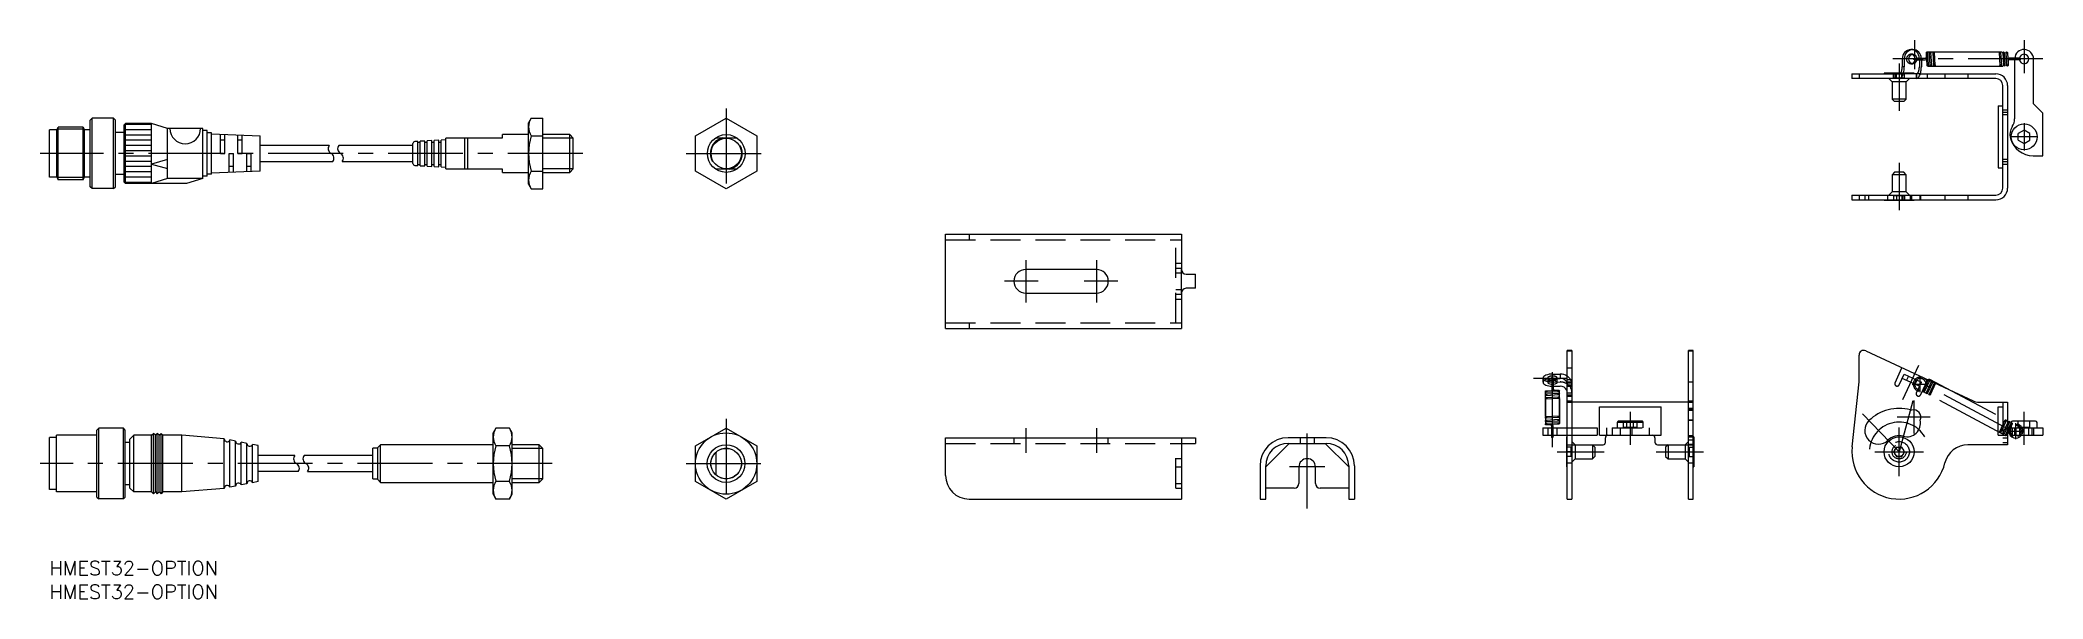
# Model space of a CAD drawing. Extents: x -2 to 423, y -8 to 110.
import ezdxf

# ---------------------------------------------------------------- set-up
doc = ezdxf.new("R2010")
doc.units = 0
doc.header["$LTSCALE"] = 0.5
for name, pattern in [('CENTER', [50.8, 31.75, -6.35, 6.35, -6.35]), ('DASHED', [19.05, 12.7, -6.35]), ('PHANTOM', [63.5, 31.75, -6.35, 6.35, -6.35, 6.35, -6.35])]:
    doc.linetypes.add(name, pattern=pattern)
for name, color, linetype in [('MSM_CENTER', 1, 'CENTER'), ('MSM_CONTINUOUS', 7, 'CONTINUOUS'), ('MSM_DASHED', 4, 'DASHED'), ('MSM_IMAGINARY', 6, 'PHANTOM'), ('MSM_NARROW', 5, 'CONTINUOUS'), ('MSM_PART_NUMBER', 7, 'CONTINUOUS')]:
    doc.layers.add(name, color=color, linetype=linetype)
doc.styles.get("Standard").update_dxf_attribs({"font": 'txt.shx', "height": 3, "bigfont": 'bigfont.shx'})

# ---------------------------------------------------------------- blocks, each defined once
blk = doc.blocks.new('*U20')
at = {"layer": 'MSM_PART_NUMBER'}
blk.add_text('HMEST32-OPTION', height=3, dxfattribs=at).set_placement((0, -3))
blk = doc.blocks.new('*U21')
at = {"layer": 'MSM_PART_NUMBER'}
blk.add_text('HMEST32-OPTION', height=3, dxfattribs=at).set_placement((0, -8))

msp = doc.modelspace()

# ---------------------------------------------------------------- linework, layer by layer
at = {"layer": 'MSM_CENTER'}
for p, q in [((422.68, 106.39), (390.85, 106.39)), ((395.42, 110.35), (395.42, 104.24)), ((418.68, 110.39), (418.68, 103.39)), ((392.18, 105.4), (392.18, 95.4)), ((143.5, 95.88), (143.5, 76.86)), ((421.56, 89.89), (415.79, 89.89)), ((418.68, 92.78), (418.68, 87.01)), ((113.07, 86.37), (-2, 86.37)), ((135, 86.37), (152, 86.37)), ((392.18, 84.38), (392.18, 74.38)), ((207, 63.8), (207, 54.8)), ((222, 63.8), (222, 54.8)), ((209.63, 59.3), (202.5, 59.3)), ((226.5, 59.3), (219.38, 59.3)), ((314.67, 38.8), (321.67, 38.8)), ((318.67, 24.16), (318.67, 41.64)), ((392.97, 34.26), (396.35, 41.51)), ((396.67, 35.8), (396.67, 39.2)), ((395.08, 33.98), (392.18, 23.16)), ((394.97, 37.5), (398.37, 37.5)), ((395.3, 34.03), (395.3, 27.03)), ((415.76, 27.76), (397.67, 37.36)), ((143.47, 30.17), (143.47, 11.16)), ((335.17, 31.66), (335.17, 24.66)), ((384.4, 31.22), (392.18, 23.16)), ((398.8, 30.53), (391.8, 30.53)), ((418.68, 24.66), (418.68, 31.66)), ((207, 28.16), (207, 22.96)), ((222, 28.16), (222, 22.96)), ((266.67, 11.16), (266.67, 28.16)), ((392.18, 17.99), (392.18, 28.34)), ((415.21, 27.56), (418.61, 27.56)), ((416.91, 25.86), (416.91, 29.26)), ((319.66, 23.16), (329.66, 23.16)), ((340.68, 23.16), (350.68, 23.16)), ((387, 23.16), (397.35, 23.16)), ((106.59, 20.67), (-2, 20.67)), ((134.97, 20.67), (151.97, 20.67)), ((270.42, 19.96), (262.92, 19.96))]:
    msp.add_line(p, q, dxfattribs=at)
msp.add_arc((392.18, 23.16), 6.3, 30.198, 178.802, dxfattribs=at)
at = {"layer": 'MSM_CONTINUOUS'}
for p, q in [((392.85, 106.39), (392.85, 104.74)), ((393.27, 106.39), (393.27, 104.74)), ((395.08, 108.39), (394.66, 108.39)), ((396.9, 106.24), (396.9, 104.74)), ((397.97, 107.73), (397.92, 106.73)), ((416.68, 106.24), (416.68, 93.71)), ((420.68, 96.89), (420.68, 106.39)), ((382.18, 103.24), (382.18, 102.24)), ((382.18, 103.24), (392.79, 103.24)), ((412.68, 102.24), (382.18, 102.24)), ((383.68, 103.24), (383.68, 102.24)), ((392.5, 103.4), (389, 103.4)), ((389, 103.4), (389, 103.24)), ((390, 102.24), (390.68, 101.57)), ((392.79, 103.24), (392.79, 102.24)), ((393.68, 101.57), (394.35, 102.24)), ((396.69, 103.24), (412.68, 103.24)), ((398.23, 102.24), (398.23, 103.24)), ((415.33, 106.05), (415.28, 105.05)), ((390.68, 101.57), (390.68, 97.9)), ((393.68, 101.57), (390.68, 101.57)), ((390.68, 97.9), (391.18, 97.4)), ((393.68, 97.9), (390.68, 97.9)), ((393.18, 97.4), (393.68, 97.9)), ((393.68, 97.9), (393.68, 101.57)), ((414.18, 79.04), (414.18, 100.74)), ((415.18, 100.74), (415.18, 79.04)), ((9.03, 93.82), (8.66, 93.45)), ((8.66, 79.29), (8.66, 93.45)), ((13.6, 93.82), (9.03, 93.82)), ((9.03, 78.92), (9.03, 93.82)), ((13.6, 78.92), (13.6, 93.82)), ((13.97, 93.45), (13.6, 93.82)), ((13.97, 79.29), (13.97, 93.45)), ((102.15, 93.88), (101.57, 92.87)), ((102.15, 93.88), (104.57, 93.88)), ((104.57, 78.86), (104.57, 93.88)), ((137, 90.12), (143.5, 93.88)), ((143.5, 93.88), (150, 90.12)), ((393.18, 97.4), (391.18, 97.4)), ((413.18, 96.44), (413.18, 83.34)), ((413.18, 96.44), (414.18, 96.44)), ((422.68, 94.89), (420.68, 96.89)), ((422.68, 85.89), (422.68, 94.89)), ((0, 81.34), (0, 91.4)), ((1.58, 91.4), (0, 91.4)), ((1.58, 91.4), (1.86, 91.96)), ((1.58, 81.34), (1.58, 91.4)), ((7.4, 91.49), (1.63, 91.49)), ((1.86, 80.78), (1.86, 91.96)), ((7.17, 91.96), (1.86, 91.96)), ((7.17, 91.96), (7.45, 91.4)), ((7.17, 80.78), (7.17, 91.96)), ((8.66, 91.4), (7.45, 91.4)), ((7.45, 81.34), (7.45, 91.4)), ((15.83, 90.79), (13.97, 90.79)), ((15.83, 92.42), (16.11, 92.7)), ((15.83, 80.32), (15.83, 92.42)), ((21.6, 92.7), (16.11, 92.7)), ((16.11, 80.04), (16.11, 92.7)), ((21.6, 92.52), (16.11, 92.52)), ((21.6, 91.4), (16.11, 91.4)), ((21.6, 90.28), (16.11, 90.28)), ((21.6, 80.04), (21.6, 92.7)), ((25.05, 91.68), (21.6, 92.7)), ((25.05, 81.06), (25.05, 91.68)), ((32.5, 91.68), (25.05, 91.68)), ((32.5, 81.06), (32.5, 91.68)), ((33.43, 91.21), (32.5, 91.21)), ((33.43, 81.53), (33.43, 91.21)), ((34.36, 90.75), (33.43, 90.75)), ((34.36, 81.99), (34.36, 90.75)), ((34.36, 90.51), (44.7, 90.09)), ((36.23, 86.37), (36.23, 90.44)), ((37.16, 86.37), (37.16, 90.4)), ((39.95, 86.37), (39.95, 90.29)), ((40.88, 86.37), (40.88, 90.25)), ((44.7, 82.64), (44.7, 90.09)), ((82.57, 89.18), (81.57, 89.13)), ((82.57, 83.56), (82.57, 89.18)), ((84.07, 89.27), (83.07, 89.21)), ((83.07, 83.53), (83.07, 89.21)), ((88.07, 89.62), (84.07, 89.62)), ((84.07, 83.12), (84.07, 89.62)), ((88.07, 89.67), (96.07, 89.67)), ((88.07, 83.07), (88.07, 89.67)), ((88.68, 83.07), (88.68, 89.67)), ((96.07, 89.67), (96.07, 90.37)), ((101.57, 90.37), (96.07, 90.37)), ((101.57, 79.87), (101.57, 92.87)), ((102.15, 90.12), (104.57, 90.12)), ((110.3, 90.37), (104.57, 90.37)), ((111.07, 89.6), (110.3, 90.37)), ((110.3, 82.37), (110.3, 90.37)), ((111.07, 83.14), (111.07, 89.6)), ((137, 82.62), (137, 90.12)), ((150, 90.12), (150, 82.62)), ((418.68, 91.34), (417.43, 90.61)), ((417.43, 89.17), (417.43, 90.61)), ((419.93, 90.61), (418.68, 91.34)), ((419.93, 89.17), (419.93, 90.61)), ((21.6, 89.16), (16.11, 89.16)), ((21.6, 88.05), (16.11, 88.05)), ((21.6, 86.93), (16.11, 86.93)), ((21.6, 85.81), (16.11, 85.81)), ((25.05, 85.07), (21.6, 84.13)), ((37.16, 89.16), (36.23, 89.16)), ((36.23, 86.37), (37.16, 86.37)), ((38.09, 82.38), (38.09, 86.37)), ((38.09, 86.37), (39.02, 86.37)), ((39.02, 82.41), (39.02, 86.37)), ((40.88, 89.16), (39.95, 89.16)), ((39.95, 86.37), (40.88, 86.37)), ((41.81, 86.37), (42.74, 86.37)), ((41.81, 82.53), (41.81, 86.37)), ((42.74, 82.57), (42.74, 86.37)), ((59.33, 88.07), (44.7, 88.07)), ((77.07, 88.07), (61.33, 88.07)), ((77.07, 84.25), (77.07, 88.49)), ((78.07, 88.93), (77.45, 88.89)), ((78.07, 83.81), (78.07, 88.93)), ((78.57, 88.67), (78.07, 88.67)), ((79.57, 89.01), (78.57, 88.96)), ((78.57, 83.78), (78.57, 88.96)), ((79.57, 83.73), (79.57, 89.01)), ((80.07, 88.67), (79.57, 88.67)), ((81.07, 89.1), (80.07, 89.04)), ((80.07, 83.7), (80.07, 89.04)), ((81.07, 83.64), (81.07, 89.1)), ((81.57, 88.67), (81.07, 88.67)), ((81.57, 83.61), (81.57, 89.13)), ((83.07, 88.67), (82.57, 88.67)), ((417.43, 89.17), (418.68, 88.45)), ((418.68, 88.45), (419.93, 89.17)), ((420.61, 85.89), (422.68, 85.89)), ((1.58, 81.34), (0, 81.34)), ((1.58, 81.34), (1.86, 80.78)), ((7.4, 81.25), (1.63, 81.25)), ((7.17, 80.78), (1.86, 80.78)), ((7.17, 80.78), (7.45, 81.34)), ((8.66, 81.34), (7.45, 81.34)), ((15.83, 81.95), (13.97, 81.95)), ((21.6, 84.69), (16.11, 84.69)), ((21.6, 83.58), (16.11, 83.58)), ((21.6, 82.46), (16.11, 82.46)), ((21.6, 81.34), (16.11, 81.34)), ((21.6, 84.13), (25.05, 83.2)), ((25.05, 81.06), (21.6, 80.04)), ((32.5, 81.06), (25.05, 81.06)), ((32.5, 81.06), (29.05, 80.04)), ((33.43, 81.53), (32.5, 81.53)), ((34.36, 81.99), (33.43, 81.99)), ((44.7, 82.64), (34.36, 82.23)), ((39.02, 83.58), (38.09, 83.58)), ((42.74, 83.58), (41.81, 83.58)), ((44.7, 84.67), (60.07, 84.67)), ((62.07, 84.67), (77.07, 84.67)), ((77.45, 83.85), (78.07, 83.81)), ((78.07, 84.07), (78.57, 84.07)), ((78.57, 83.78), (79.57, 83.73)), ((79.57, 84.07), (80.07, 84.07)), ((80.07, 83.7), (81.07, 83.64)), ((81.07, 84.07), (81.57, 84.07)), ((81.57, 83.61), (82.57, 83.56)), ((82.57, 84.07), (83.07, 84.07)), ((83.07, 83.53), (84.07, 83.47)), ((84.07, 83.12), (88.07, 83.12)), ((96.07, 83.07), (88.07, 83.07)), ((96.07, 82.37), (96.07, 83.07)), ((96.07, 82.37), (101.57, 82.37)), ((102.15, 82.62), (104.57, 82.62)), ((104.57, 82.37), (110.3, 82.37)), ((110.3, 82.37), (111.07, 83.14)), ((143.5, 78.86), (137, 82.62)), ((150, 82.62), (143.5, 78.86)), ((391.18, 82.38), (390.68, 81.88)), ((390.68, 81.88), (390.68, 78.22)), ((393.68, 81.88), (390.68, 81.88)), ((393.18, 82.38), (391.18, 82.38)), ((393.68, 81.88), (393.18, 82.38)), ((393.68, 78.22), (393.68, 81.88)), ((413.18, 83.34), (414.18, 83.34)), ((9.03, 78.92), (8.66, 79.29)), ((13.6, 78.92), (9.03, 78.92)), ((13.6, 78.92), (13.97, 79.29)), ((15.83, 80.32), (16.11, 80.04)), ((21.6, 80.22), (16.11, 80.22)), ((29.05, 80.04), (16.11, 80.04)), ((101.57, 79.87), (102.15, 78.86)), ((102.15, 78.86), (104.57, 78.86)), ((382.18, 77.54), (382.18, 76.54)), ((382.18, 77.54), (412.68, 77.54)), ((382.18, 76.54), (412.68, 76.54)), ((383.68, 77.54), (383.68, 76.54)), ((389, 76.54), (389, 76.38)), ((390.68, 78.22), (390, 77.54)), ((393.68, 78.22), (390.68, 78.22)), ((394.35, 77.54), (393.68, 78.22)), ((395.35, 76.38), (395.35, 76.54)), ((395.35, 76.38), (389, 76.38)), ((190, 49.3), (190, 69.3)), ((190, 69.3), (240, 69.3)), ((240, 69.3), (240, 61.8)), ((222, 61.8), (207, 61.8)), ((241, 60.8), (243, 60.8)), ((243, 57.8), (243, 60.8)), ((207, 56.8), (222, 56.8)), ((240, 56.8), (240, 49.3)), ((243, 57.8), (241, 57.8)), ((190, 49.3), (240, 49.3)), ((322.82, 44.65), (321.82, 44.65)), ((321.82, 13.16), (321.82, 44.65)), ((322.82, 44.65), (322.82, 13.16)), ((348.52, 44.65), (347.52, 44.65)), ((347.52, 13.16), (347.52, 44.65)), ((348.52, 13.16), (348.52, 44.65)), ((383.68, 37.96), (383.68, 43.65)), ((385.1, 44.56), (407.86, 33.94)), ((316.67, 38.8), (316.67, 37.89)), ((318.67, 39.64), (320.32, 39.64)), ((318.67, 38.73), (320.32, 38.73)), ((399.1, 38.03), (398.68, 38.23)), ((318.82, 37.04), (320.32, 37.04)), ((319.01, 36.3), (320.03, 36.25)), ((321.82, 37.96), (322.82, 37.96)), ((347.52, 37.96), (348.52, 37.96)), ((382.23, 24.21), (383.68, 37.96)), ((347.52, 33.66), (322.82, 33.66)), ((328.62, 32.66), (341.72, 32.66)), ((328.62, 26.66), (328.62, 32.66)), ((341.72, 26.66), (341.72, 32.66)), ((409.12, 33.66), (415.18, 33.66)), ((415.18, 33.66), (415.18, 24.66)), ((0, 15.17), (0, 26.17)), ((1.5, 26.17), (0, 26.17)), ((1.5, 14.67), (1.5, 26.67)), ((10.06, 26.67), (1.5, 26.67)), ((10.06, 27.77), (10.46, 28.17)), ((10.06, 13.57), (10.06, 27.77)), ((10.46, 13.17), (10.46, 28.17)), ((15.66, 28.17), (10.46, 28.17)), ((15.66, 13.17), (15.66, 28.17)), ((16.06, 27.77), (15.66, 28.17)), ((16.06, 13.57), (16.06, 27.77)), ((17.06, 25.87), (17.86, 26.67)), ((17.06, 15.47), (17.06, 25.87)), ((17.86, 14.67), (17.86, 26.67)), ((21.66, 26.67), (17.86, 26.67)), ((21.66, 26.67), (22.06, 27.07)), ((21.66, 14.67), (21.66, 26.67)), ((22.06, 14.27), (22.06, 27.07)), ((22.46, 26.67), (22.06, 27.07)), ((22.46, 26.67), (22.86, 27.07)), ((22.46, 14.67), (22.46, 26.67)), ((22.86, 14.27), (22.86, 27.07)), ((23.26, 26.67), (22.86, 27.07)), ((23.26, 26.67), (23.66, 27.07)), ((23.26, 14.67), (23.26, 26.67)), ((23.66, 14.27), (23.66, 27.07)), ((24.06, 26.67), (23.66, 27.07)), ((24.06, 14.67), (24.06, 26.67)), ((28.06, 26.67), (24.06, 26.67)), ((28.06, 14.67), (28.06, 26.67)), ((37.06, 25.92), (28.06, 26.67)), ((37.06, 15.42), (37.06, 25.92)), ((38.26, 15.66), (38.26, 25.68)), ((39.46, 25.44), (38.26, 25.68)), ((94.67, 28.17), (94.09, 27.17)), ((94.09, 14.17), (94.09, 27.17)), ((97.51, 28.17), (94.67, 28.17)), ((98.09, 27.17), (97.51, 28.17)), ((98.09, 14.17), (98.09, 27.17)), ((136.97, 24.42), (143.47, 28.17)), ((143.47, 28.17), (149.97, 24.42)), ((190, 26.16), (243, 26.16)), ((190, 18.16), (190, 26.16)), ((240, 26.16), (240, 13.16)), ((243, 26.16), (243, 24.96)), ((270.67, 26.16), (262.67, 26.16)), ((265.17, 26.16), (265.17, 24.96)), ((268.17, 26.16), (268.17, 24.96)), ((316.67, 28.26), (316.67, 26.66)), ((316.67, 28.26), (318.52, 28.26)), ((316.67, 26.66), (318.52, 26.66)), ((318.33, 28.81), (317.31, 28.86)), ((318.82, 28.26), (321.82, 28.26)), ((318.82, 26.66), (321.82, 26.66)), ((321.82, 26.34), (321.66, 26.34)), ((321.66, 26.34), (321.66, 19.99)), ((328.62, 26.66), (341.72, 26.66)), ((329.92, 25.16), (329.92, 26.16)), ((340.42, 26.16), (340.42, 25.16)), ((348.68, 26.34), (348.52, 26.34)), ((348.68, 26.34), (348.68, 19.99)), ((415.68, 28.26), (415.68, 26.66)), ((415.68, 28.26), (422.68, 28.26)), ((415.68, 26.66), (422.68, 26.66)), ((415.77, 27.94), (416.16, 29.11)), ((415.8, 28.26), (415.8, 26.66)), ((415.91, 28.26), (415.93, 28.29)), ((415.93, 29.36), (415.93, 28.26)), ((421.13, 29.66), (416.23, 29.66)), ((417.14, 28.73), (417.2, 29.03)), ((421.43, 28.26), (421.43, 29.36)), ((422.68, 28.26), (422.68, 26.66)), ((17.06, 25.17), (16.06, 25.17)), ((39.46, 15.9), (39.46, 25.44)), ((40.66, 16.14), (40.66, 25.2)), ((41.86, 24.96), (40.66, 25.2)), ((41.86, 16.38), (41.86, 24.96)), ((43.06, 16.62), (43.06, 24.72)), ((44.26, 24.48), (43.06, 24.72)), ((44.26, 16.86), (44.26, 24.48)), ((51.99, 22.37), (44.26, 22.37)), ((68.59, 22.37), (53.99, 22.37)), ((69.59, 23.92), (68.59, 23.92)), ((68.59, 17.42), (68.59, 23.92)), ((70.2, 24.67), (69.59, 24.06)), ((69.59, 17.28), (69.59, 24.06)), ((94.09, 24.67), (70.2, 24.67)), ((70.2, 16.67), (70.2, 24.67)), ((97.51, 24.42), (94.67, 24.42)), ((103.82, 24.67), (98.09, 24.67)), ((104.59, 23.9), (103.82, 24.67)), ((103.82, 16.67), (103.82, 24.67)), ((104.59, 17.43), (104.59, 23.9)), ((136.97, 16.91), (136.97, 24.42)), ((149.97, 24.42), (149.97, 16.91)), ((240, 24.96), (243, 24.96)), ((257.87, 19.96), (262.87, 24.96)), ((262.67, 24.96), (262.87, 24.96)), ((262.87, 24.96), (270.67, 24.96)), ((270.47, 24.96), (275.47, 19.96)), ((323.5, 24.66), (322.82, 25.34)), ((322.82, 20.99), (323.5, 21.66)), ((323.5, 24.66), (329.42, 24.66)), ((323.5, 24.66), (323.5, 21.66)), ((323.5, 21.66), (327.16, 21.66)), ((327.66, 24.16), (327.16, 24.66)), ((327.16, 24.66), (327.16, 21.66)), ((327.16, 21.66), (327.66, 22.16)), ((327.66, 24.16), (327.66, 22.16)), ((340.92, 24.66), (346.85, 24.66)), ((343.18, 24.66), (342.68, 24.16)), ((342.68, 24.16), (342.68, 22.16)), ((342.68, 22.16), (343.18, 21.66)), ((343.18, 24.66), (343.18, 21.66)), ((343.18, 21.66), (346.85, 21.66)), ((347.52, 25.34), (346.85, 24.66)), ((346.85, 24.66), (346.85, 21.66)), ((346.85, 21.66), (347.52, 20.99)), ((391.6, 24.16), (391.02, 23.16)), ((391.02, 23.16), (391.6, 22.16)), ((391.6, 24.16), (392.75, 24.16)), ((391.6, 22.16), (392.75, 22.16)), ((393.33, 23.16), (392.75, 24.16)), ((392.75, 22.16), (393.33, 23.16)), ((415.18, 24.66), (406.76, 24.66)), ((52.73, 18.97), (44.26, 18.97)), ((54.73, 18.97), (68.59, 18.97)), ((68.59, 17.42), (69.59, 17.42)), ((69.59, 17.28), (70.2, 16.67)), ((103.82, 16.67), (104.59, 17.43)), ((256.67, 20.16), (256.67, 13.16)), ((257.87, 19.96), (257.87, 20.16)), ((257.87, 13.16), (257.87, 19.96)), ((264.92, 19.96), (264.92, 16.46)), ((268.42, 16.46), (268.42, 19.96)), ((275.47, 20.16), (275.47, 19.96)), ((275.47, 19.96), (275.47, 13.16)), ((276.67, 20.16), (276.67, 13.16)), ((321.66, 19.99), (321.82, 19.99)), ((348.52, 19.99), (348.68, 19.99)), ((1.5, 15.17), (0, 15.17)), ((10.06, 14.67), (1.5, 14.67)), ((10.06, 13.57), (10.46, 13.17)), ((15.66, 13.17), (10.46, 13.17)), ((16.06, 13.57), (15.66, 13.17)), ((17.06, 16.17), (16.06, 16.17)), ((17.06, 15.47), (17.86, 14.67)), ((21.66, 14.67), (17.86, 14.67)), ((21.66, 14.67), (22.06, 14.27)), ((22.46, 14.67), (22.06, 14.27)), ((22.46, 14.67), (22.86, 14.27)), ((23.26, 14.67), (22.86, 14.27)), ((23.26, 14.67), (23.66, 14.27)), ((24.06, 14.67), (23.66, 14.27)), ((28.06, 14.67), (24.06, 14.67)), ((37.06, 15.42), (28.06, 14.67)), ((39.46, 15.9), (38.26, 15.66)), ((41.86, 16.38), (40.66, 16.14)), ((44.26, 16.86), (43.06, 16.62)), ((70.2, 16.67), (94.09, 16.67)), ((94.09, 14.17), (94.67, 13.16)), ((97.51, 16.91), (94.67, 16.91)), ((97.51, 13.16), (94.67, 13.16)), ((97.51, 13.16), (98.09, 14.17)), ((98.09, 16.67), (103.82, 16.67)), ((143.47, 13.16), (136.97, 16.91)), ((149.97, 16.91), (143.47, 13.16)), ((195, 13.16), (240, 13.16)), ((256.67, 13.16), (257.87, 13.16)), ((263.92, 15.46), (257.87, 15.46)), ((275.47, 15.46), (269.42, 15.46)), ((275.47, 13.16), (276.67, 13.16)), ((321.82, 13.16), (322.82, 13.16)), ((347.52, 13.16), (348.52, 13.16))]:
    msp.add_line(p, q, dxfattribs=at)
at = {"layer": 'MSM_CONTINUOUS', "color": 0, "linetype": 'BYBLOCK'}
for p, q in [((395.42, 106.54), (397.72, 106.54)), ((395.42, 106.24), (397.72, 106.24)), ((398.12, 105.03), (397.97, 107.73)), ((398.42, 105.05), (398.27, 107.75)), ((398.79, 105.03), (398.64, 107.73)), ((399.09, 105.05), (398.94, 107.75)), ((399.54, 105.03), (399.39, 107.73)), ((399.84, 105.05), (399.69, 107.75)), ((413.41, 107.73), (413.56, 105.03)), ((413.71, 107.75), (413.86, 105.05)), ((414.16, 107.73), (414.31, 105.03)), ((414.46, 107.75), (414.61, 105.05)), ((414.83, 107.73), (414.98, 105.03)), ((415.13, 107.75), (415.28, 105.05)), ((417.83, 106.54), (415.53, 106.54)), ((417.83, 106.24), (415.53, 106.24)), ((318.52, 38.8), (318.52, 36.5)), ((318.82, 38.8), (318.82, 36.5)), ((398.41, 38.5), (397.28, 36.04)), ((398.68, 38.37), (397.55, 35.91)), ((317.31, 36.1), (320.01, 36.25)), ((317.31, 35.43), (320.01, 35.58)), ((317.31, 34.68), (320.01, 34.83)), ((317.33, 35.8), (320.03, 35.95)), ((317.33, 35.13), (320.03, 35.28)), ((317.33, 34.38), (320.03, 34.53)), ((399.07, 38.15), (397.94, 35.69)), ((399.34, 38.02), (398.21, 35.56)), ((399.66, 37.83), (398.53, 35.38)), ((399.93, 37.7), (398.8, 35.25)), ((320.01, 30.73), (317.31, 30.58)), ((320.01, 29.98), (317.31, 29.83)), ((320.03, 30.43), (317.33, 30.28)), ((414.63, 29.89), (413.5, 27.43)), ((414.9, 29.76), (413.77, 27.3)), ((320.01, 29.31), (317.31, 29.16)), ((320.03, 29.69), (317.33, 29.54)), ((320.03, 29.01), (317.33, 28.86)), ((318.52, 26.31), (318.52, 28.61)), ((318.82, 26.31), (318.82, 28.61)), ((415.29, 29.54), (414.16, 27.08)), ((415.56, 29.41), (414.43, 26.95)), ((415.88, 29.22), (414.75, 26.77)), ((416.16, 29.09), (415.02, 26.64))]:
    msp.add_line(p, q, dxfattribs=at)
at = {"layer": 'MSM_CONTINUOUS'}
for centre, radius in [((395.42, 106.39), 0.15), ((143.5, 86.37), 4), ((418.68, 89.89), 2.75), ((318.67, 38.8), 0.15), ((143.47, 20.67), 6.5), ((318.67, 26.31), 0.15), ((392.18, 23.16), 3.18), ((143.47, 20.67), 4)]:
    msp.add_circle(centre, radius, dxfattribs=at)
at = {"layer": 'MSM_CONTINUOUS', "color": 0, "linetype": 'BYBLOCK'}
for centre in [(398.12, 107.74), (398.79, 107.74), (399.54, 107.74), (413.56, 107.74), (414.31, 107.74), (414.98, 107.74), (398.27, 105.04), (398.94, 105.04), (399.69, 105.04), (413.71, 105.04), (414.46, 105.04), (415.13, 105.04), (398.55, 38.43), (399.21, 38.08), (317.32, 35.95), (317.32, 35.28), (317.32, 34.53), (320.02, 36.1), (320.02, 35.43), (320.02, 34.68), (397.41, 35.98), (398.07, 35.63), (398.66, 35.31), (399.8, 37.77), (317.32, 30.43), (317.32, 29.69), (320.02, 30.58), (320.02, 29.84), (414.77, 29.82), (317.32, 29.01), (320.02, 29.16), (413.63, 27.37), (414.29, 27.02), (414.89, 26.7), (415.43, 29.47), (416.02, 29.16)]:
    msp.add_circle(centre, 0.15, dxfattribs=at)
at = {"layer": 'MSM_CONTINUOUS'}
for centre, radius, start, end in [((394.79, 106.46), 1.94, 93.77, 181.8575), ((395.21, 106.46), 1.94, 93.77, 181.8575), ((395.18, 106.39), 1, 94.2575, 264.4746), ((395.02, 106.53), 1.87, 0.5251, 88.1437), ((394.99, 106.39), 1.01, 275.6359, 351.3629), ((394.99, 106.39), 1.01, 8.5143, 83.0962), ((418.68, 106.39), 2, 0, 175.7574), ((418.68, 106.39), 1, 188.6269, 171.3731), ((392.2, 103.59), 0.35, 272.6535, 317.7562), ((391.63, 104.13), 1.13, 316.8084, 348.6981), ((389.65, 104.73), 3.2, 345.1488, 0.2403), ((390.3, 104.16), 2.92, 328.6063, 352.3215), ((387.69, 104.73), 5.58, 350.1069, 0.1227), ((395.81, 102.82), 0.583, 272.6535, 317.7562), ((394.52, 103.91), 2.27, 319.5685, 345.938), ((392.05, 104.64), 4.84, 344.6471, 355.4944), ((382.02, 105.12), 14.88, 356.6768, 358.5562), ((412.68, 100.74), 2.5, 360, 90), ((412.68, 100.74), 1.5, 0, 90), ((104.89, 92), 3.32, 145.6427, 214.3573), ((413.68, 93.71), 3, 326.4427, 0), ((28.78, 91.68), 3.26, 180, 0), ((113.99, 86.37), 12.42, 162.412, 197.588), ((418.68, 90.39), 3, 146.4427, 196.1148), ((420.61, 90.89), 5, 195.4583, 270), ((77.47, 88.49), 0.4, 93.2705, 180), ((77.47, 84.25), 0.4, 180, 266.7295), ((104.89, 80.74), 3.32, 145.6158, 214.3842), ((412.68, 79.04), 1.5, 270, 0), ((412.68, 79.04), 2.5, 270, 360), ((207, 59.3), 2.5, 90, 270), ((222, 59.3), 2.5, 270, 90), ((241, 61.8), 1, 180, 270), ((241, 56.8), 1, 90, 180), ((384.68, 43.65), 1, 65, 180), ((317.14, 38.77), 0.466, 132.2438, 177.3465), ((317.74, 38.15), 1.33, 111.2277, 133.3984), ((317.74, 37.24), 1.33, 111.2277, 133.3984), ((318.6, 35.87), 3.77, 88.9656, 110.8929), ((318.6, 34.96), 3.77, 88.9656, 110.8929), ((318.32, 37.38), 0.881, 103.6502, 130.8433), ((318.67, 36.11), 2.2, 75.3891, 104.6109), ((319.02, 37.38), 0.881, 49.1567, 76.3498), ((320.23, 36.64), 3, 58.0397, 88.3408), ((320.33, 37.13), 1.6, 59, 90.2555), ((320.48, 37.35), 1.34, 1.2227, 59.8388), ((398.62, 38.09), 0.15, 64.235, 81.4367), ((317.14, 37.87), 0.466, 132.2438, 177.3465), ((317.14, 37.91), 0.466, 182.6535, 227.7562), ((317.74, 38.54), 1.33, 226.6016, 248.7723), ((318.55, 40.62), 3.57, 248.8175, 269.5687), ((317.88, 37.89), 0.209, 129.4385, 228.4509), ((318.35, 38.45), 0.94, 229.5868, 255.0825), ((318.67, 39.6), 2.13, 254.8322, 285.2275), ((319.01, 38.43), 0.917, 283.9149, 310.4402), ((319.46, 37.89), 0.209, 311.5491, 50.5615), ((320.35, 35.54), 1.51, 26.3356, 91.2682), ((320.57, 35.68), 1.25, 0.0752, 24.6823), ((387.8, 27.69), 2.9, 134, 314), ((392.18, 23.16), 9.2, 75, 134), ((393.81, 29.25), 2.9, 255, 12.0615), ((393.81, 29.25), 2.9, 69.0097, 75), ((395.3, 30.53), 1.5, 333.3539, 107.7174), ((409.12, 36.66), 3, 245, 270), ((37.68, 25.92), 0.624, 180, 337.3801), ((97.41, 26.3), 3.32, 145.6158, 214.3842), ((94.77, 26.3), 3.32, 325.6158, 34.3842), ((262.67, 20.16), 6, 90, 180), ((270.67, 20.16), 6, 0, 90), ((330.42, 26.16), 0.5, 90, 180), ((339.92, 26.16), 0.5, 0, 90), ((392.18, 23.16), 3.4, 75, 134), ((416.91, 27.56), 1.5, 183.1101, 323.42), ((416.91, 27.56), 1.2, 161.4308, 242.4008), ((416.23, 29.36), 0.3, 90, 180), ((416.91, 27.56), 1.2, 36.0437, 78.7623), ((416.91, 27.56), 1.5, 28.0812, 78.7623), ((416.91, 27.56), 1.2, 291.6425, 311.8469), ((421.13, 29.36), 0.3, 0, 90), ((40.08, 25.44), 0.624, 180, 337.3801), ((42.48, 24.96), 0.624, 180, 337.3801), ((106.51, 20.67), 12.42, 162.412, 197.588), ((85.67, 20.67), 12.42, 342.412, 17.588), ((262.67, 20.16), 4.8, 90, 180), ((266.67, 19.96), 1.75, 0, 180), ((270.67, 20.16), 4.8, 0, 90), ((329.42, 25.16), 0.5, 270, 0), ((340.92, 25.16), 0.5, 180, 270), ((392.18, 23.16), 10, 174.0019, 346.5066), ((406.76, 19.66), 5, 90, 166.5066), ((42.48, 16.38), 0.624, 22.6199, 180), ((195, 18.16), 5, 180, 270), ((37.68, 15.42), 0.624, 22.6199, 180), ((40.08, 15.9), 0.624, 22.6199, 180), ((97.41, 15.04), 3.32, 145.6158, 214.3842), ((94.76, 15.04), 3.32, 325.6427, 34.3573), ((263.92, 16.46), 1, 270, 0), ((269.42, 16.46), 1, 180, 270)]:
    msp.add_arc(centre, radius, start, end, dxfattribs=at)
at = {"layer": 'MSM_CONTINUOUS', "color": 0, "linetype": 'BYBLOCK'}
for centre, radius, start, end in [((397.72, 106.74), 0.2, 270, 356.8202), ((397.72, 106.74), 0.5, 270, 311.5658), ((415.53, 106.04), 0.5, 90, 131.5658), ((415.53, 106.04), 0.2, 90, 176.8202), ((417.83, 106.39), 0.15, 104.8439, 259.5925), ((417.83, 106.39), 0.15, 270, 90), ((319.02, 36.5), 0.5, 180, 221.5658), ((319.02, 36.5), 0.2, 180, 266.8202), ((318.32, 28.61), 0.2, 0, 86.8202), ((318.32, 28.61), 0.5, 0, 41.5658)]:
    msp.add_arc(centre, radius, start, end, dxfattribs=at)
at = {"layer": 'MSM_DASHED'}
for p, q in [((395.08, 107.39), (394.66, 107.39)), ((396.47, 106.54), (396.47, 106.24)), ((396.47, 106.24), (396.47, 104.74)), ((396.89, 106.54), (396.89, 106.24)), ((416.68, 106.39), (416.68, 106.24)), ((391.02, 102.4), (391.02, 103.4)), ((391.02, 102.4), (393.33, 102.4)), ((391.26, 103.24), (391.26, 102.24)), ((391.31, 103.24), (391.31, 102.24)), ((391.6, 102.4), (391.6, 103.4)), ((392.21, 103.24), (392.21, 102.24)), ((395.35, 103.4), (392.5, 103.4)), ((392.75, 102.4), (392.75, 103.4)), ((396.69, 103.24), (392.79, 103.24)), ((393.27, 104.74), (392.85, 104.74)), ((393.33, 102.4), (393.33, 103.4)), ((394.64, 105.39), (395.08, 105.39)), ((395.35, 103.24), (395.35, 103.4)), ((395.79, 103.24), (395.79, 102.24)), ((395.84, 103.24), (395.84, 102.24)), ((401.9, 103.24), (401.9, 102.24)), ((406.76, 103.24), (406.76, 102.24)), ((414.18, 95.64), (415.18, 95.64)), ((414.18, 95.14), (415.18, 95.14)), ((414.18, 94.64), (415.18, 94.64)), ((141.24, 89.67), (145.77, 89.67)), ((414.18, 85.14), (415.18, 85.14)), ((145.77, 83.07), (141.24, 83.07)), ((414.18, 84.64), (415.18, 84.64)), ((414.18, 84.14), (415.18, 84.14)), ((384.9, 77.54), (384.9, 76.54)), ((385.79, 76.54), (385.79, 77.54)), ((389.82, 76.54), (389.82, 77.54)), ((391.02, 77.38), (391.02, 76.38)), ((393.33, 77.38), (391.02, 77.38)), ((391.6, 77.38), (391.6, 76.38)), ((392.75, 77.38), (392.75, 76.38)), ((393.06, 76.54), (393.06, 77.54)), ((393.33, 77.38), (393.33, 76.38)), ((394.56, 76.54), (394.56, 77.54)), ((394.85, 76.54), (394.85, 77.54)), ((396.64, 76.54), (396.64, 77.54)), ((396.71, 76.54), (396.71, 77.54)), ((396.8, 76.54), (396.8, 77.54)), ((401.9, 77.54), (401.9, 76.54)), ((406.76, 77.54), (406.76, 76.54)), ((190, 68.1), (240, 68.1)), ((195, 69.3), (195, 68.1)), ((238.8, 50.5), (238.8, 68.1)), ((238.8, 63.1), (240, 63.1)), ((238.8, 62.05), (240, 62.05)), ((238.8, 61.05), (240, 61.05)), ((240, 56.8), (240, 61.8)), ((238.8, 57.55), (240, 57.55)), ((238.8, 56.55), (240, 56.55)), ((238.8, 55.5), (240, 55.5)), ((190, 50.5), (240, 50.5)), ((195, 50.5), (195, 49.3)), ((321.82, 44.56), (322.82, 44.56)), ((347.52, 44.56), (348.52, 44.56)), ((317.67, 38.8), (317.67, 37.89)), ((319.67, 37.89), (319.67, 38.8)), ((320.32, 39.64), (320.32, 38.73)), ((321.82, 40.97), (322.82, 40.97)), ((322.82, 38.43), (321.82, 38.43)), ((391.31, 37.8), (392.79, 40.97)), ((392.21, 37.38), (393.27, 39.64)), ((396.47, 37.04), (392.85, 38.73)), ((393.27, 39.64), (396.9, 37.95)), ((394.18, 39.22), (393.76, 38.31)), ((395.57, 37.48), (395.98, 38.35)), ((395.98, 38.35), (395.99, 38.37)), ((398.23, 38.43), (396.75, 35.26)), ((318.52, 37.96), (320.32, 37.95)), ((318.82, 37.04), (318.52, 37.05)), ((321.82, 37.8), (322.82, 37.8)), ((321.82, 37.38), (322.82, 37.38)), ((321.82, 37.09), (322.82, 37.09)), ((321.82, 35.68), (322.82, 35.68)), ((321.82, 35.26), (322.82, 35.26)), ((321.82, 34.97), (322.82, 34.97)), ((395.57, 37.47), (395.57, 37.48)), ((395.84, 35.68), (396.9, 37.95)), ((396.42, 36.32), (396.36, 36.03)), ((398.85, 35.35), (399.89, 37.61)), ((321.82, 33.94), (322.82, 33.94)), ((321.82, 33.66), (322.82, 33.66)), ((347.52, 33.94), (348.52, 33.94)), ((347.52, 33.66), (348.52, 33.66)), ((348.52, 32.36), (347.52, 32.36)), ((348.52, 32.05), (347.52, 32.05)), ((348.52, 32.03), (347.52, 32.03)), ((348.52, 31.95), (347.52, 31.95)), ((348.52, 29.85), (347.52, 29.85)), ((348.52, 29.78), (347.52, 29.78)), ((413.18, 32.66), (414.18, 32.66)), ((413.18, 26.66), (413.18, 32.66)), ((414.18, 33.66), (414.18, 24.66)), ((204.5, 26.16), (204.5, 24.96)), ((207, 26.16), (207, 24.96)), ((222, 26.16), (222, 24.96)), ((224.5, 24.96), (224.5, 26.16)), ((317.67, 28.26), (317.67, 26.66)), ((318.82, 28.26), (318.52, 28.26)), ((319.67, 26.66), (319.67, 28.26)), ((321.82, 28.26), (339.17, 28.26)), ((321.82, 26.66), (328.62, 26.66)), ((328.17, 28.26), (328.17, 26.66)), ((330.17, 28.26), (330.17, 26.66)), ((331.35, 28.26), (331.35, 26.66)), ((337.92, 29.36), (332.42, 29.36)), ((332.42, 29.36), (332.42, 28.26)), ((337.62, 29.66), (332.72, 29.66)), ((333.01, 28.26), (333.01, 26.66)), ((333.73, 28.36), (333.73, 29.66)), ((333.73, 28.36), (336.61, 28.36)), ((334.45, 28.36), (334.45, 29.66)), ((335.5, 28.26), (335.5, 26.66)), ((335.89, 28.36), (335.89, 29.66)), ((336.61, 28.36), (336.61, 29.66)), ((337.92, 28.26), (337.92, 29.36)), ((339.17, 28.26), (339.17, 26.66)), ((348.52, 26.56), (347.52, 26.56)), ((348.52, 26.45), (347.52, 26.45)), ((347.52, 26.35), (348.52, 26.35)), ((348.52, 25.61), (347.52, 25.61)), ((413.18, 26.66), (415.18, 26.66)), ((414.18, 26.16), (415.18, 26.16)), ((415.07, 26.74), (416.11, 29)), ((416.18, 28.26), (416.18, 26.66)), ((416.68, 28.26), (416.68, 26.66)), ((416.98, 26.66), (416.98, 28.26)), ((417.43, 28.36), (417.43, 29.66)), ((417.43, 28.36), (419.93, 28.36)), ((417.68, 28.26), (417.68, 26.66)), ((418.68, 28.36), (418.68, 29.66)), ((419.68, 26.66), (419.68, 28.26)), ((419.93, 28.36), (419.93, 29.66)), ((420.38, 26.66), (420.38, 28.26)), ((420.68, 28.26), (420.68, 26.66)), ((141.29, 23.08), (141.29, 18.26)), ((190, 24.96), (240, 24.96)), ((238.8, 15.46), (238.8, 24.96)), ((240, 21.71), (238.8, 21.71)), ((322.66, 24.16), (321.66, 24.16)), ((322.66, 23.16), (321.66, 23.16)), ((322.66, 22.16), (321.66, 22.16)), ((321.82, 24.66), (323.5, 24.66)), ((322.66, 22.16), (322.66, 24.16)), ((346.85, 24.66), (348.52, 24.66)), ((347.52, 24.79), (348.52, 24.79)), ((347.68, 24.16), (348.68, 24.16)), ((347.68, 24.16), (347.68, 22.16)), ((347.68, 23.16), (348.68, 23.16)), ((347.68, 22.16), (348.68, 22.16)), ((414.18, 25.16), (415.18, 25.16)), ((238.8, 19.96), (240, 19.96)), ((321.82, 20.83), (322.82, 20.83)), ((347.52, 20.83), (348.52, 20.83)), ((238.8, 16.46), (240, 16.46)), ((238.8, 15.46), (240, 15.46))]:
    msp.add_line(p, q, dxfattribs=at)
for centre, radius in [((143.47, 20.67), 3.25), ((392.18, 23.16), 2.18), ((392.18, 23.16), 1.5), ((392.18, 23.16), 1)]:
    msp.add_circle(centre, radius, dxfattribs=at)
for centre, radius, start, end in [((394.74, 106.39), 1, 94.2575, 264.4746), ((394.62, 106.34), 0.945, 271.574, 354.2249), ((394.6, 106.53), 1.87, 0.5251, 88.1437), ((394.61, 106.45), 0.948, 5.8404, 87.1814), ((394.56, 106.39), 1.01, 351.3629, 8.5143), ((394.99, 106.39), 1.01, 351.3629, 8.5143), ((418.68, 106.39), 2, 175.7574, 180), ((418.68, 106.39), 1, 171.3731, 188.6269), ((392.17, 102.92), 0.682, 274.1032, 335.6621), ((395.82, 103.59), 0.348, 272.5359, 317.8737), ((394.74, 104.44), 1.73, 321.2878, 334.0861), ((393.64, 104.69), 2.83, 339.1071, 1.0344), ((143.5, 86.37), 3.39, 103.232, 256.768), ((143.5, 86.37), 3.39, 283.232, 76.768), ((317.14, 38.82), 0.466, 182.6535, 227.7562), ((317.74, 39.44), 1.33, 226.6016, 248.7723), ((317.88, 38.8), 0.209, 129.4385, 228.4509), ((318.35, 39.36), 0.94, 229.5868, 255.0825), ((318.32, 38.29), 0.881, 103.6502, 130.8433), ((318.67, 40.51), 2.13, 254.8322, 285.2275), ((318.67, 37.02), 2.2, 75.3891, 104.6109), ((319.02, 38.29), 0.881, 49.1567, 76.3498), ((319.01, 39.34), 0.917, 283.9149, 310.4402), ((319.46, 38.8), 0.209, 311.5491, 50.5615), ((320.6, 37.33), 2.22, 1.0564, 56.7136), ((396.67, 37.5), 1.5, 14.1963, 258.0481), ((396.67, 37.5), 1.2, 348.8658, 258.1196), ((318.55, 41.53), 3.57, 248.8175, 269.5687), ((320.36, 35.42), 2.54, 54.7583, 90.8319), ((320.65, 35.66), 2.17, 0.6952, 57.3788), ((391.76, 37.59), 0.5, 155, 335), ((396.29, 35.47), 0.5, 155, 335), ((332.72, 29.36), 0.3, 90, 180), ((337.62, 29.36), 0.3, 0, 90), ((416.91, 27.56), 1.2, 311.8469, 36.0437), ((416.91, 27.56), 1.5, 323.42, 28.0812)]:
    msp.add_arc(centre, radius, start, end, dxfattribs=at)
at = {"layer": 'MSM_IMAGINARY'}
for p, q in [((398.12, 107.89), (414.98, 107.89)), ((398.27, 104.89), (415.13, 104.89)), ((398.62, 38.56), (416.09, 29.29)), ((317.17, 30.62), (317.17, 35.95)), ((317.17, 34.43), (317.17, 29.01)), ((320.17, 30.68), (320.17, 36.1)), ((320.17, 34.49), (320.17, 29.16)), ((414.82, 26.57), (397.34, 35.84))]:
    msp.add_line(p, q, dxfattribs=at)
at = {"layer": 'MSM_NARROW'}
for p, q in [((111.07, 89.6), (104.57, 89.6)), ((111.07, 83.14), (104.57, 83.14)), ((398.68, 38.22), (398.68, 38.23)), ((104.59, 23.9), (98.09, 23.9)), ((104.59, 17.43), (98.09, 17.43))]:
    msp.add_line(p, q, dxfattribs=at)
for centre in [(143.5, 86.37), (143.47, 20.67)]:
    msp.add_circle(centre, 3.23, dxfattribs=at)
for centre, start, end in [((60.21, 87.37), 141.3299, 243.2061), ((59.2, 85.37), 321.3289, 63.2064), ((62.21, 87.37), 141.3299, 243.2061), ((61.2, 85.37), 321.3289, 63.2064), ((52.87, 21.67), 141.3299, 243.2061), ((54.87, 21.67), 141.3299, 243.2061), ((51.86, 19.67), 321.3289, 63.2064), ((53.86, 19.67), 321.3289, 63.2064)]:
    msp.add_arc(centre, 1.12, start, end, dxfattribs=at)

# ---------------------------------------------------------------- block references
at = {"layer": 'MSM_CONTINUOUS'}
for name in ['*U20', '*U21']:
    msp.add_blockref(name, (0, 0), dxfattribs=at)

doc.saveas('drawing.dxf')
